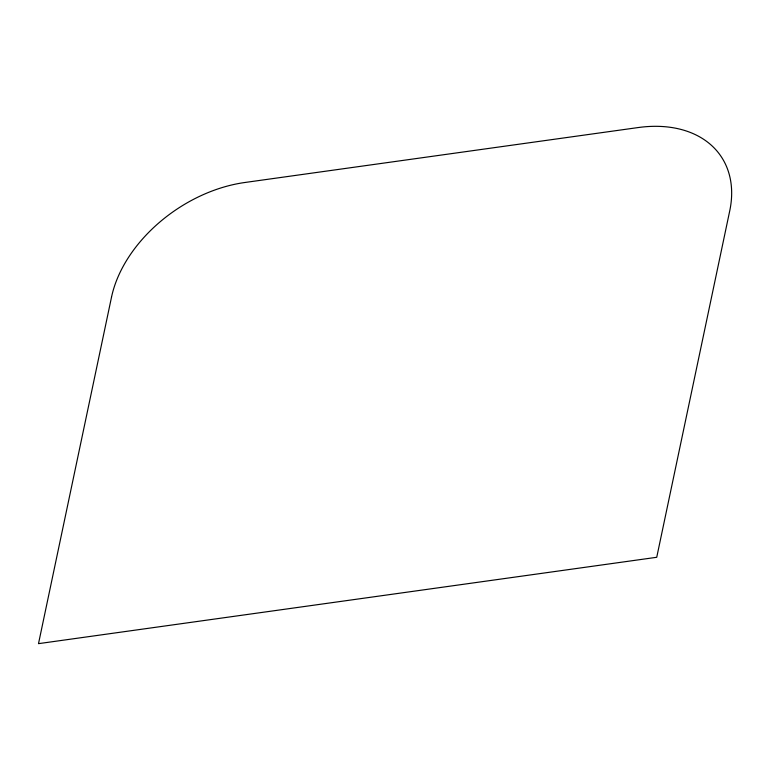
<?xml version="1.0" encoding="UTF-8"?>
<svg xmlns="http://www.w3.org/2000/svg" width="770" height="770" viewBox="0 0 770 770"><rect width="100%" height="100%" fill="white"/><g stroke="black" fill="none" stroke-linecap="round" stroke-linejoin="round"><path stroke-width="1.16" d="M111.506 297.201L38.5 643.653L656.733 557.288L729.739 210.836A125.202 86.25 -34.2 0 0 638.195 127.551L244.773 182.509A125.202 86.25 -34.2 0 0 111.506 297.201"/></g></svg>
